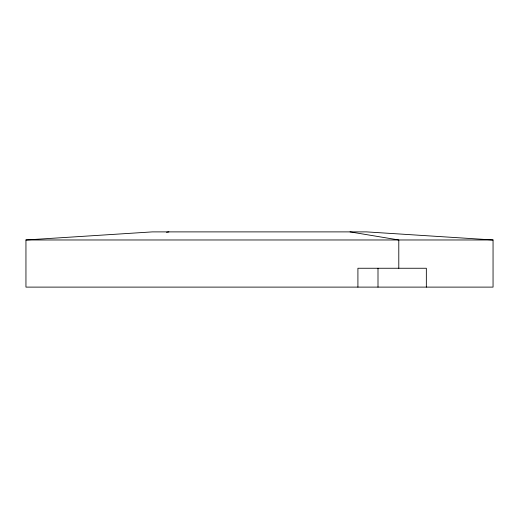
<?xml version="1.0" encoding="UTF-8"?>
<svg xmlns="http://www.w3.org/2000/svg" width="519" height="519" viewBox="0 0 519 519"><rect width="100%" height="100%" fill="white"/><g stroke="black" fill="none" stroke-linecap="round" stroke-linejoin="round"><path stroke-width="0.78" d="M166.508 232.291L168.902 231.889M25.95 239.973L152.391 231.889L366.557 231.889L493.05 239.973L493.05 287.111L25.95 287.111L25.95 239.973L493.05 239.973M350.04 231.889L398.793 239.973L398.793 268.252M426.339 287.111L426.339 268.252L357.915 268.252L357.915 287.111M378.001 268.252L378.001 287.111"/></g></svg>
